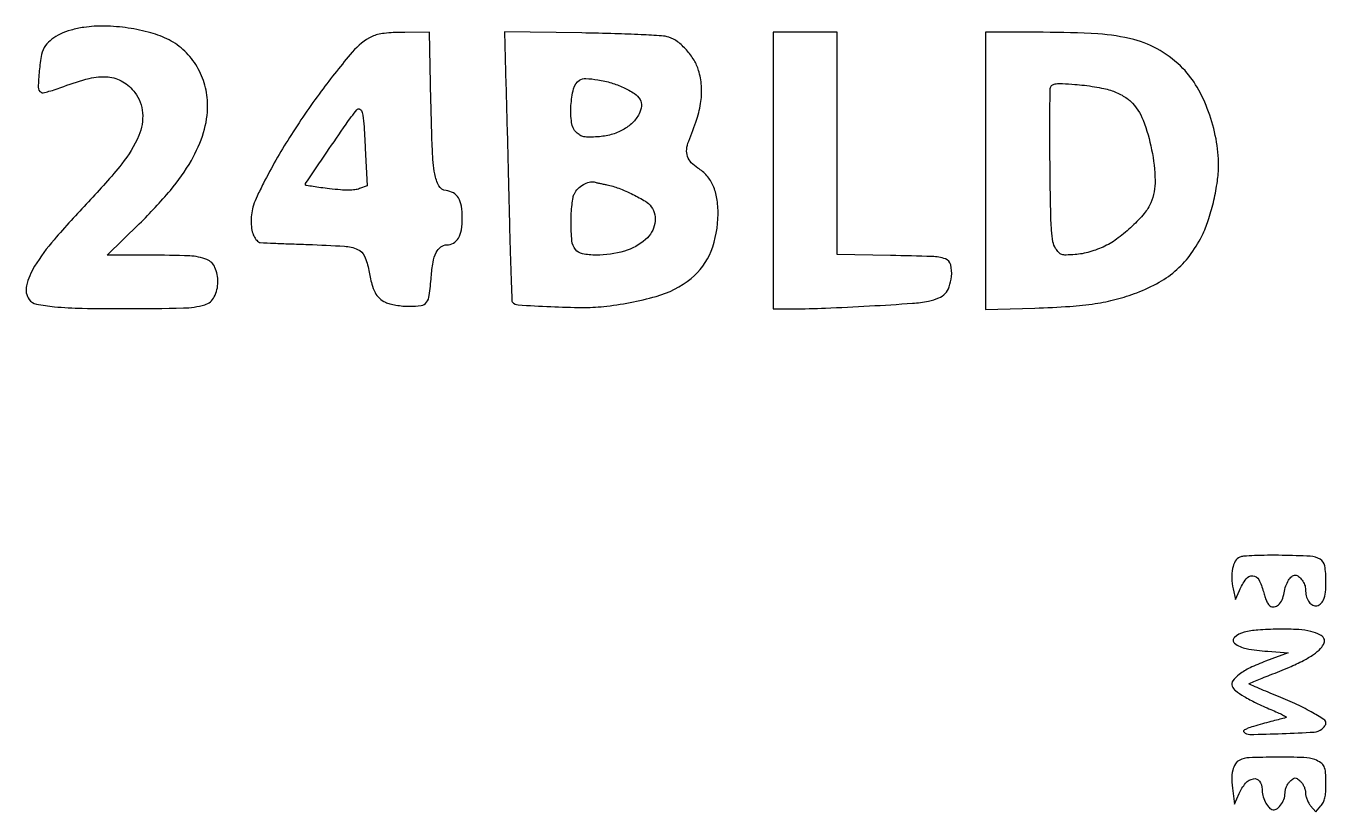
# Model space of a CAD drawing. Extents: x 8694 to 20248, y -4045 to 2404.
# Drawn here: x 9693 to 10201, y 2094 to 2401 of the extents above; entities that cross this region are included whole.
import ezdxf

# ---------------------------------------------------------------- set-up
doc = ezdxf.new("R2010")
doc.units = 0
doc.header["$MEASUREMENT"] = 0

msp = doc.modelspace()

# ---------------------------------------------------------------- linework, layer by layer
for points in [[(9715.64, 2400.6, 0.029704), (9710.65, 2399.54, 0.043745), (9706.45, 2397.97, 0.050733), (9703.11, 2395.94, 0.073369), (9700.69, 2393.49, 0.108901), (9699.16, 2390, 0.02497), (9698.21, 2383.61, 0.019382), (9697.84, 2377.21, 0.265171), (9698.91, 2375.24, 0.190914), (9699.71, 2375.1, 0.012878), (9702.01, 2375.63, 0.017033), (9704.78, 2376.44, 0.011858), (9707.85, 2377.54, -0.031268), (9717.74, 2380.66, -0.082685), (9725.11, 2381.24, -0.113344), (9730.85, 2379.38, -0.095486), (9735.63, 2375.12, -0.146225), (9738.6, 2367.26, -0.118925), (9737.1, 2358.33, -0.06928), (9730.46, 2347.28, -0.020729), (9717.46, 2332.48, 0.012003), (9704, 2317.68, 0.042153), (9696.41, 2307.28, 0.074869), (9693.24, 2299.7, 0.22314), (9694.29, 2294.32, 0.188345), (9697.09, 2292.54, 0.025125), (9704.14, 2291.51, 0.018841), (9714.95, 2290.9, 0.005153), (9732.02, 2290.75, 0.005008), (9754.6, 2291.01, 0.065101), (9762.88, 2292.28, 0.207096), (9766.63, 2295.37, 0.118603), (9768.02, 2301.17, 0.098806), (9766.89, 2306.84, 0.204018), (9763.72, 2309.94, 0.083702), (9757.01, 2311.34, 0.009085), (9741.16, 2311.65), (9724.79, 2311.67), (9737.32, 2323.92, 0.023491), (9749.45, 2336.95, 0.044969), (9757.66, 2348.62, 0.056168), (9762.41, 2359.55, 0.074762), (9764.02, 2370.24, 0.067732), (9762.97, 2377.98, 0.065983), (9759.88, 2385.24, 0.067073), (9755.07, 2391.34, 0.074411), (9748.96, 2395.7, 0.050441), (9741.82, 2398.48, 0.031035), (9732.98, 2400.34, 0.03072), (9723.81, 2401.12, 0.043472)], [(9828.33, 2397.05, 0.102891), (9820.56, 2390.98, 0.016092), (9808.4, 2375.65, 0.018511), (9795.99, 2357.55, 0.022759), (9785.84, 2339.76, 0.008962), (9783.33, 2334.63, 0.030053), (9781.95, 2331.15, 0.042336), (9781.25, 2328.22, 0.036981), (9781.02, 2325.08, 0.032711), (9781.22, 2322.03, 0.060382), (9781.84, 2319.62, 0.075706), (9782.88, 2317.82, 0.095777), (9784.34, 2316.57, 0.119052), (9784.5, 2316.53, 0.000053), (9789.97, 2316.3, 0.000777), (9796.06, 2316.07, 0.000472), (9803.26, 2315.81, -0.006481), (9817.51, 2315.12, -0.085796), (9822.62, 2313.91, -0.19121), (9825.29, 2311.26, -0.056871), (9827, 2305.66, 0.017006), (9828.18, 2300.35, 0.057699), (9829.45, 2297.05, 0.085479), (9831.13, 2294.85, 0.076124), (9833.51, 2293.24, 0.048664), (9835.23, 2292.62, 0.020647), (9837.62, 2292.12, 0.019862), (9840.28, 2291.78, 0.021641), (9842.89, 2291.67, 0.036185), (9847.47, 2292, 0.199254), (9849.55, 2293.24, 0.128413), (9850.63, 2295.93, 0.012008), (9851.39, 2303.1, -0.023143), (9852.12, 2308.88, -0.068217), (9853.34, 2312.69, -0.115286), (9855.09, 2314.87, -0.168096), (9857.39, 2315.67, 0.128934), (9860.06, 2316.37, 0.133109), (9862, 2318.28, 0.093161), (9863.16, 2321.53, 0.039269), (9863.52, 2326.17, 0.037609), (9863.17, 2330.82, 0.096742), (9862.04, 2333.98, 0.13065), (9860.06, 2335.92, 0.100267), (9857.17, 2336.86, -0.241741), (9854.4, 2338.71, -0.085346), (9852.78, 2343.35, -0.032173), (9851.86, 2352.38, -0.004103), (9851.29, 2371.92), (9850.72, 2398.67), (9841.12, 2398.65, 0.009875), (9836.58, 2398.55, 0.020558), (9833.06, 2398.25, 0.026291), (9830.33, 2397.77, 0.057289)], [(9880.58, 2378.03, -0.000612), (9880.86, 2367.82, -0.000251), (9881.22, 2353.98, -0.000249), (9881.59, 2339.12, -0.000319), (9881.91, 2325.44, 0.001337), (9882.23, 2313.24, 0.00218), (9882.57, 2302.9, 0.000277), (9882.91, 2293.7, 0.188994), (9883.11, 2293.25, 0.18318), (9885.37, 2292.23, 0.003685), (9898.11, 2291.55, 0.009247), (9910.41, 2291.21, 0.028142), (9918.77, 2291.61, 0.042444), (9939.26, 2295.52, 0.101718), (9952.94, 2302.57, 0.130062), (9960.73, 2313.18, 0.09406), (9963.48, 2327.67, 0.038503), (9963, 2333.82, 0.065314), (9961.55, 2338.77, 0.075747), (9959.08, 2342.66, 0.07504), (9955.55, 2345.65, -0.068577), (9953.01, 2347.75, -0.104133), (9951.55, 2350.21, -0.106564), (9951.22, 2353.01, -0.074493), (9951.99, 2356.1, 0.020579), (9955.17, 2364.74, 0.043228), (9956.77, 2371.7, 0.053212), (9956.97, 2377.83, 0.05433), (9955.86, 2383.81, 0.064827), (9954.07, 2387.81, 0.045525), (9951.12, 2391.77, 0.046513), (9947.62, 2395, 0.087429), (9944.22, 2396.76, 0.059754), (9941.41, 2397.29, 0.004261), (9933.43, 2397.74, 0.005359), (9923.15, 2398.13, 0.002745), (9910.25, 2398.41), (9879.98, 2398.88)], [(9985.02, 2344.67), (9985.02, 2290.67), (9992.77, 2290.69, 0.009682), (10005.44, 2290.96, 0.003974), (10022.61, 2291.8, 0.002637), (10039.43, 2292.85, 0.034124), (10045.66, 2293.7, 0.04333), (10049.74, 2294.92, 0.110659), (10052.27, 2296.65, 0.11298), (10053.8, 2299.27, 0.046261), (10054.67, 2303.32, 0.090809), (10054.38, 2307.87, 0.25399), (10052.29, 2310.16, 0.074737), (10047.13, 2311.11, 0.004236), (10030.87, 2311.51), (10010.02, 2311.85), (10010.02, 2355.26), (10010.02, 2398.67), (9997.52, 2398.67), (9985.02, 2398.67)], [(10068.02, 2344.53), (10068.02, 2290.39), (10087.27, 2290.99, 0.008435), (10100.92, 2291.64, 0.021202), (10110.82, 2292.7, 0.02706), (10119.03, 2294.39, 0.025826), (10127.14, 2296.99, 0.038828), (10135.81, 2301.05, 0.053526), (10142.78, 2306.06, 0.055027), (10148.39, 2312.32, 0.044374), (10152.98, 2320.1, 0.034469), (10155.27, 2325.94, 0.0205), (10157.23, 2333.16, 0.020519), (10158.58, 2340.49, 0.035435), (10159.02, 2346.67, 0.047121), (10158.04, 2357.08, 0.040759), (10155.11, 2367.66, 0.042078), (10150.67, 2377.22, 0.06327), (10145.14, 2384.55, 0.06653), (10136.22, 2391.55, 0.070024), (10125.92, 2395.82, 0.048377), (10111.92, 2398.03, 0.014958), (10090.56, 2398.67), (10068.02, 2398.67)], [(9926.47, 2377.15, -0.034086), (9930.77, 2374.74, -0.115172), (9932.98, 2372.43, -0.163519), (9933.53, 2369.88, -0.090967), (9932.59, 2366.8, -0.0813), (9930.03, 2363.36, -0.065316), (9926.31, 2360.6, -0.06021), (9921.71, 2358.72, -0.051052), (9916.51, 2357.85, -0.011986), (9913.02, 2357.71, -0.054269), (9910.99, 2357.9, -0.085532), (9909.52, 2358.47, -0.060796), (9908.13, 2359.56, -0.164918), (9906.24, 2363.39, -0.047672), (9906, 2370.06, -0.047467), (9907.02, 2376.61, -0.181269), (9909.33, 2379.95, -0.164761), (9911.74, 2380.64, -0.028426), (9916.51, 2380.13, -0.030868), (9921.8, 2378.93, -0.03913)], [(10116.85, 2376.04, -0.025973), (10119.04, 2375.2, -0.020763), (10121.31, 2374.09, -0.021223), (10123.32, 2372.87, -0.048748), (10124.69, 2371.76, -0.105832), (10129.54, 2364.37, -0.043539), (10132.9, 2352.81, -0.043544), (10134.21, 2340.84, -0.104803), (10132.56, 2332.11, -0.075761), (10130.02, 2327.93, -0.028999), (10125.33, 2322.97, -0.029042), (10119.83, 2318.35, -0.046537), (10114.61, 2315.16, -0.022842), (10111.75, 2313.93, -0.021688), (10108.74, 2312.93, -0.022285), (10105.75, 2312.22, -0.028761), (10102.95, 2311.86, -0.011468), (10099.45, 2311.69, -0.083448), (10097.79, 2311.92, -0.129293), (10096.63, 2312.66, -0.042374), (10095.37, 2314.26, -0.100821), (10094.32, 2316.9, -0.027741), (10093.77, 2321.36, -0.012605), (10093.44, 2329.11, -0.001474), (10093.19, 2346.44, -0.001981), (10093.11, 2357.81, -0.003052), (10093.14, 2367.65, -0.001), (10093.23, 2376.15, -0.088608), (10093.47, 2377.39, -0.19049), (10094.19, 2378.18, -0.087782), (10095.56, 2378.57, -0.037311), (10098, 2378.63, -0.005727), (10102.86, 2378.34, -0.012751), (10106.6, 2377.98, -0.010375), (10110.59, 2377.41, -0.010517), (10114.25, 2376.73, -0.026746)], [(9825.6, 2353.45), (9826.31, 2338.73), (9823.41, 2337.62, -0.060999), (9821.58, 2337.17, -0.029091), (9819.14, 2337.01, -0.021593), (9815.94, 2337.13, -0.008984), (9811.64, 2337.56, -0.003943), (9808.2, 2337.99, -0.006071), (9805.24, 2338.43, -0.002336), (9802.71, 2338.84, -0.15598), (9802.32, 2339.04, -0.359712), (9802.27, 2339.58, -0.000281), (9810.61, 2351.87, -0.002679), (9818.09, 2362.75, -0.014825), (9822.32, 2368.46, -0.380857), (9823.5, 2368.67, -0.203733), (9824.43, 2367.37, -0.03705), (9825.05, 2362.98, -0.004735)], [(9920.02, 2339.13, -0.04274), (9924.67, 2337.78, -0.022735), (9930.15, 2335.38, -0.020353), (9935.11, 2332.69, -0.10556), (9937.37, 2330.58, -0.202971), (9938.78, 2324.02, -0.166585), (9935.18, 2317.75, -0.11114), (9926.87, 2313.21, -0.069559), (9915.84, 2311.67, -0.045983), (9910.47, 2312.17, -0.184939), (9907.7, 2313.86, -0.141689), (9906.36, 2317.28, -0.023549), (9906.04, 2324.42, -0.012297), (9906.13, 2328.04, -0.01543), (9906.41, 2331.38, -0.015417), (9906.8, 2334.14, -0.073676), (9907.31, 2335.65, -0.082201), (9908.72, 2337.59, -0.059904), (9910.84, 2339.21, -0.062918), (9913.13, 2340.2, -0.137455), (9915.02, 2340.22, 0.009182), (9915.82, 2340.02, 0.002461), (9917.11, 2339.73, 0.002493), (9918.57, 2339.42, 0.002574)], [(10167.33, 2193.7, 0.167587), (10165.59, 2192.14, 0.075289), (10164.5, 2189.24, 0.061404), (10164.17, 2185.47, 0.046296), (10164.71, 2181.34), (10165.65, 2177.17), (10167.18, 2180.67, -0.054307), (10169.77, 2185.18, -0.251424), (10172.38, 2186.44, -0.266707), (10174.75, 2184.93, -0.05903), (10176.55, 2180.26, 0.019963), (10177.11, 2178.36, 0.023956), (10177.8, 2176.62, 0.023668), (10178.5, 2175.23, 0.125215), (10179.09, 2174.63, 0.176611), (10180.81, 2174.27, 0.151283), (10182.49, 2175.07, 0.105955), (10183.86, 2177.01, 0.061013), (10184.65, 2179.77, -0.042621), (10185.32, 2182.44, -0.058907), (10186.38, 2184.67, -0.073411), (10187.68, 2186.17, -0.18026), (10189.02, 2186.67, -0.173982), (10190.33, 2186.2, -0.066257), (10191.67, 2184.76, -0.062539), (10192.68, 2182.88, -0.092082), (10193.02, 2181.03, 0.059251), (10193.31, 2178.57, 0.081302), (10194.18, 2176.51, 0.10066), (10195.48, 2175.16, 0.153255), (10197.02, 2174.67, 0.173755), (10198.79, 2175.31, 0.123899), (10200.06, 2177.02, 0.072502), (10200.8, 2179.99, 0.025021), (10201.02, 2184.41, 0.041544), (10200.53, 2190.3, 0.223123), (10198.75, 2192.88, 0.119372), (10194.89, 2194.02, 0.008941), (10183.85, 2194.39, 0.006164), (10178.2, 2194.41, 0.008279), (10173.09, 2194.28, 0.006006), (10168.83, 2194.05, 0.082971)], [(10169.02, 2164.34, 0.115985), (10165.24, 2162.35, 0.466847), (10165.29, 2160.08, 0.124079), (10169.84, 2157.99, 0.029038), (10178.23, 2156.92), (10186.24, 2156.37), (10177.44, 2153.06, 0.021484), (10171.34, 2150.46, 0.048558), (10167.05, 2147.87, 0.073957), (10164.62, 2145.43, 0.255888), (10164.33, 2143.3, 0.14092), (10165.63, 2141.58, 0.025488), (10169, 2139.31, 0.023411), (10173.63, 2136.8, 0.013297), (10179.45, 2134.19, -0.007389), (10182.05, 2133.06, -0.014437), (10184.07, 2132.07, -0.013672), (10185.49, 2131.28, -0.662539), (10185.45, 2131.04, -0.001359), (10184.8, 2130.87, -0.000052), (10182.35, 2130.22, -0.000093), (10179.46, 2129.46, -0.000065), (10176.2, 2128.6, 0.009439), (10172.66, 2127.6, 0.027702), (10170.27, 2126.73, 0.044062), (10168.9, 2125.99, 0.475185), (10168.85, 2125.44, 0.203321), (10171.29, 2124.46, 0.004764), (10183.93, 2124.79, 0.005557), (10196.42, 2125.38, 0.160104), (10199.37, 2126.54, 0.029456), (10200, 2127.13, 0.032784), (10200.54, 2127.78, 0.034762), (10200.91, 2128.38, 0.123031), (10201.02, 2128.81, 0.257917), (10200.18, 2130.33, 0.013384), (10195.21, 2133.27, 0.018645), (10188.88, 2136.49, 0.012721), (10181.46, 2139.69, -0.002451), (10177.46, 2141.33, -0.004022), (10174.09, 2142.75, -0.000701), (10171.14, 2144.03, -0.2984), (10171.02, 2144.21, -0.299809), (10171.14, 2144.38, -0.001131), (10173.44, 2145.37, -0.00513), (10176.1, 2146.46, -0.003139), (10179.26, 2147.7, 0.008794), (10186.72, 2150.73, 0.020251), (10192.19, 2153.33, 0.026814), (10196.19, 2155.71, 0.057245), (10198.92, 2158.04, 0.085359), (10200.32, 2160.19, 0.235962), (10200.23, 2161.94, 0.159402), (10198.62, 2163.4, 0.037686), (10195.16, 2164.65, 0.056522), (10190.35, 2165.41, 0.014215), (10182.39, 2165.55, 0.014749), (10174.36, 2165.22, 0.045908)], [(10167.32, 2114.47, 0.139383), (10165.61, 2112.95, 0.086024), (10164.56, 2110.44, 0.061551), (10164.21, 2106.92, 0.02915), (10164.57, 2102.38), (10165.3, 2097.17), (10167.09, 2101.35, -0.075644), (10169.59, 2105.38, -0.169357), (10172.66, 2107.17, -0.294878), (10175.02, 2106.23, -0.155512), (10176.02, 2103.09, 0.062849), (10176.33, 2100.67, 0.050942), (10177.24, 2098.2, 0.053876), (10178.51, 2096.19, 0.134408), (10179.9, 2095.16, 0.225276), (10181.54, 2095.29, 0.095422), (10183.26, 2096.77, 0.079349), (10184.57, 2099.1, 0.088638), (10185.02, 2101.63, -0.061905), (10185.17, 2102.81, -0.041851), (10185.61, 2104.09, -0.041931), (10186.26, 2105.28, -0.063334), (10187.02, 2106.17, -0.020664), (10188.3, 2107.24, -0.164695), (10189.02, 2107.48, -0.164695), (10189.74, 2107.24, -0.020664), (10191.02, 2106.17, -0.063334), (10191.79, 2105.28, -0.041931), (10192.43, 2104.09, -0.041851), (10192.87, 2102.81, -0.061905), (10193.02, 2101.63, 0.059137), (10193.17, 2100.41, 0.03446), (10193.61, 2099, 0.034002), (10194.26, 2097.64, 0.048247), (10195.02, 2096.53), (10197.02, 2094.17), (10199.02, 2096.53, 0.061266), (10199.99, 2098, 0.05724), (10200.59, 2099.7, 0.042177), (10200.91, 2101.9, 0.015819), (10201.01, 2105.03, 0.015432), (10200.85, 2109.6, 0.090133), (10200.27, 2111.92, 0.139887), (10199.03, 2113.39, 0.057001), (10196.69, 2114.61, 0.084162), (10192.41, 2115.45, 0.008017), (10181.74, 2115.58, 0.007103), (10170.98, 2115.37, 0.104638)]]:
    msp.add_lwpolyline(points, format="xyb", close=True)

doc.saveas('drawing.dxf')
